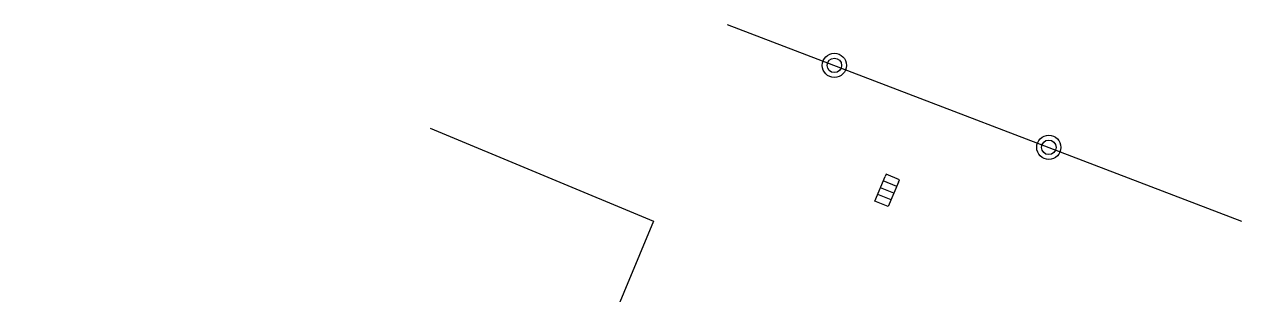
# Model space of a CAD drawing. Header units: millimetres. Extents: x 114000 to 115000, y 122000 to 123000.
# Drawn here: x 114645.09 to 114670.28, y 122680.03 to 122685.62 of the extents above; entities that cross this region are included whole.
import ezdxf

# ---------------------------------------------------------------- set-up
doc = ezdxf.new("R2010")
doc.units = ezdxf.units.MM
doc.layers.get('0').update_dxf_attribs({"linetype": 'CONTINUOUS'})
for name, color, linetype in [('W0100', 7, 'CONTINUOUS'), ('W0322', 7, 'CONTINUOUS'), ('W0400', 7, 'CONTINUOUS')]:
    doc.layers.add(name, color=color, linetype=linetype)

# ---------------------------------------------------------------- blocks, each defined once
blk = doc.blocks.new('T400')
for p, q in [((-0.15, 0.3), (0.15, 0.3)), ((-0.15, -0.25), (-0.15, 0.3)), ((0.15, 0.3), (0.15, -0.25)), ((-0.15, 0.15), (0.15, 0.15)), ((-0.15, 0), (0.15, 0)), ((-0.15, -0.15), (0.15, -0.15)), ((-0.15, -0.25), (-0.15, -0.3)), ((0.15, -0.3), (0.15, -0.25)), ((-0.15, -0.3), (0.15, -0.3))]:
    blk.add_line(p, q)
blk = doc.blocks.new('t322o')
at = {"color": 0, "linetype": 'Continuous'}
for radius in [0.25, 0.15]:
    blk.add_circle((0, 0), radius, dxfattribs=at)

msp = doc.modelspace()

# ---------------------------------------------------------------- linework, layer by layer
at = {"layer": 'W0100'}
msp.add_lwpolyline([(114653.487, 122683.47), (114658.103, 122681.549), (114654.744, 122673.476), (114655.217, 122673.276), (114653.072, 122668.202), (114652.627, 122668.39), (114649.704, 122661.366), (114645.088, 122663.287)], dxfattribs=at)
at = {"layer": 'W0322'}
msp.add_line((114659.63, 122685.616), (114670.276, 122681.549), dxfattribs=at)

# ---------------------------------------------------------------- block references
at = {"layer": 'W0322', "rotation": 339.0919607203444}
for p in [(114661.849, 122684.768), (114666.286, 122683.073)]:
    msp.add_blockref('t322o', p, dxfattribs=at)
at = {"layer": 'W0400', "rotation": 157.2637467014385}
msp.add_blockref('T400', (114662.942, 122682.181), dxfattribs=at)

doc.saveas('drawing.dxf')
